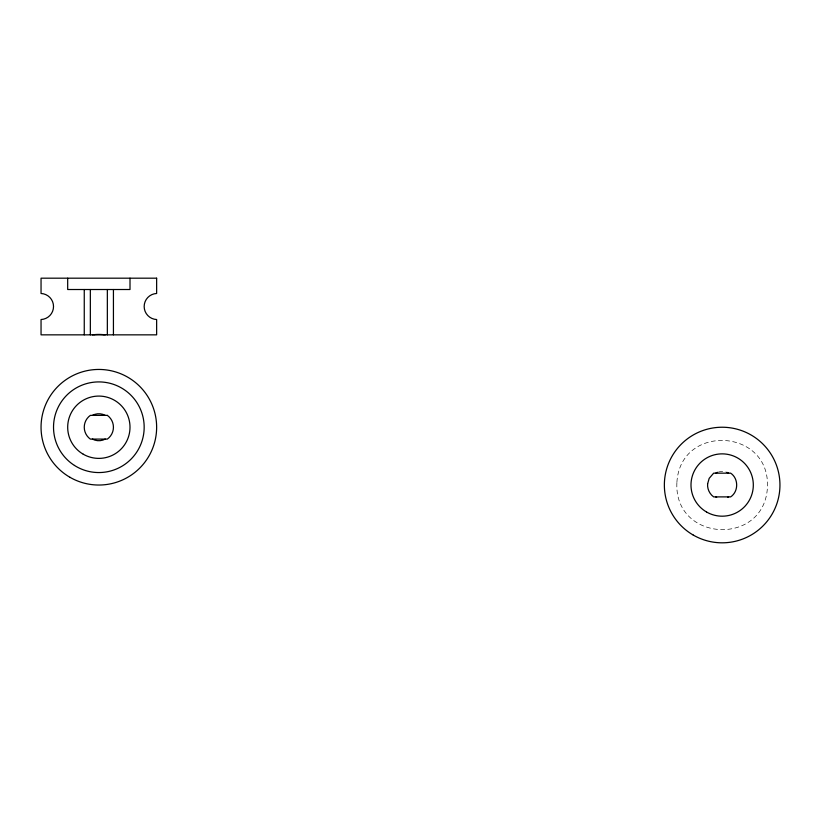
<?xml version="1.0" encoding="UTF-8"?>
<svg xmlns="http://www.w3.org/2000/svg" width="821" height="821" viewBox="0 0 821 821"><rect width="100%" height="100%" fill="white"/><g stroke="black" fill="none" stroke-linecap="round" stroke-linejoin="round"><path stroke-width="0.62" stroke-dasharray="4.11 3.08" d="M718.591 472.013A13.495 13.495 0 0 1 725.723 472.013M676.884 482.799C674.01 542.168 764.474 546.612 767.43 487.253C770.303 427.885 679.839 423.441 676.884 482.799"/><path stroke-width="1.23" d="M92.404 334.845L94.405 334.629M103.282 334.629L105.273 334.845M130.005 278.186L130.005 289.515L67.681 289.515L67.681 278.186M113.431 289.515L113.431 334.845M107.346 289.515L107.346 334.845M90.341 289.515L90.341 334.845M84.255 289.515L84.255 334.845M728.596 496.89A13.495 13.495 0 0 1 727.663 497.341M716.651 497.341A13.495 13.495 0 0 1 715.727 496.89M715.727 473.163A13.495 13.495 0 0 1 717.605 472.321M726.708 472.321A13.495 13.495 0 0 1 728.596 473.163M94.405 334.619A50.44 50.44 0 0 1 103.282 334.619M105.273 439.091A13.495 13.495 0 0 1 92.404 439.091M92.404 415.375A13.495 13.495 0 0 1 105.273 415.375M707.61 483.877C707.189 488.875 709.56 493.985 713.654 496.89L730.659 496.89C738.674 491.574 738.674 478.479 730.659 473.163L713.654 473.163L709.18 478.356L707.61 483.877M156.637 278.186L41.05 278.186L41.05 293.487A13.033 13.033 0 0 1 53.519 306.51A13.033 13.033 0 0 1 41.05 319.533L41.05 334.845L156.637 334.845L156.637 319.533A13.033 13.033 0 0 1 144.168 306.51A13.033 13.033 0 0 1 156.637 293.487L156.637 278.186M107.346 415.375L90.341 415.375A14.593 14.593 0 0 0 90.341 439.091L107.346 439.091A14.593 14.593 0 0 0 107.346 415.375M74.454 465.435A45.329 45.329 0 0 0 144.127 429.25A45.329 45.329 0 0 0 77.954 387.009A45.329 45.329 0 0 0 74.454 465.435M693.263 535.076A57.788 57.788 0 0 0 779.95 485.026A57.788 57.788 0 0 0 693.263 434.976A57.788 57.788 0 0 0 693.263 535.076M706.573 512.017A31.167 31.167 0 0 0 753.319 485.026A31.167 31.167 0 0 0 706.573 458.036A31.167 31.167 0 0 0 706.573 512.017M83.26 454.218A31.167 31.167 0 0 0 130.005 427.238A31.167 31.167 0 0 0 83.26 400.248A31.167 31.167 0 0 0 83.26 454.218M69.949 477.288A57.788 57.788 0 0 0 156.637 427.238A57.788 57.788 0 0 0 69.949 377.188A57.788 57.788 0 0 0 69.949 477.288"/></g></svg>
